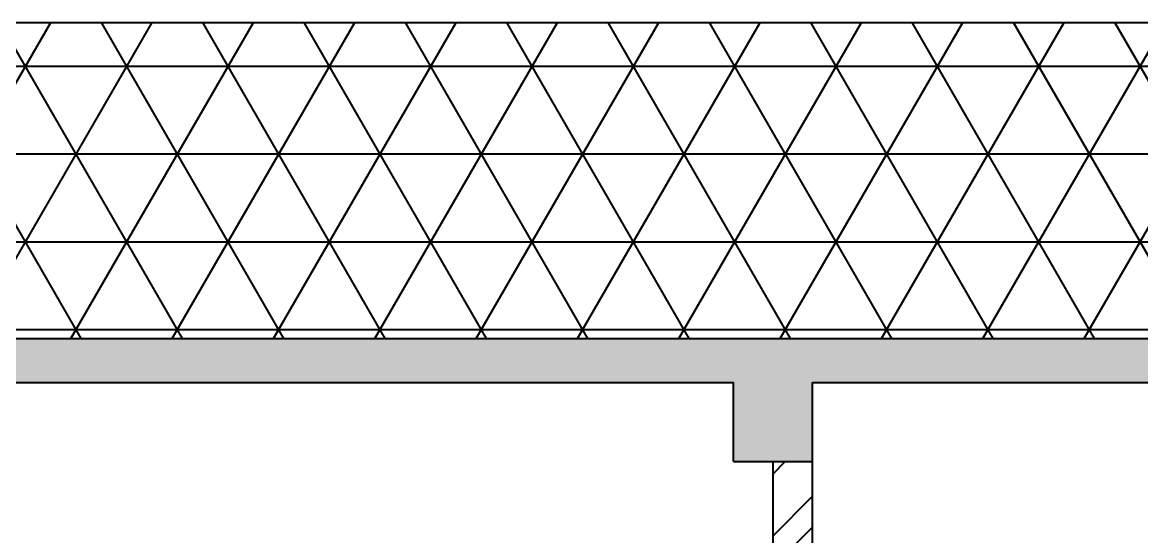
# Model space of a CAD drawing. Header units: inches. Extents: x 141029 to 166402, y -23568 to -18036.
# Drawn here: x 151856.1 to 151983.6, y -22199.6 to -22141.1 of the extents above; entities that cross this region are included whole.
import ezdxf

# ---------------------------------------------------------------- set-up
doc = ezdxf.new("R2010")
doc.units = ezdxf.units.IN
doc.header["$LTSCALE"] = 0.5
doc.header["$MEASUREMENT"] = 0
doc.linetypes.add('CENTER', pattern=[2, 1.25, -0.25, 0.25, -0.25])
for name, color, linetype, lineweight in [('Annotate-Bold.w', 187, 'Continuous', 18), ('Annotations-Bold.w', 177, 'Continuous', 13), ('wall', 1, 'Continuous', 40)]:
    doc.layers.add(name, color=color, linetype=linetype, lineweight=lineweight)

msp = doc.modelspace()

# ---------------------------------------------------------------- hatches: boundary and pattern name
at = {"layer": 'Annotations-Bold.w', "linetype": 'CENTER', "ltscale": 0.3}
h = msp.add_hatch(dxfattribs=at)
h.set_pattern_fill('AR-CONC', color=0, style=0)
h.set_pattern_definition([(50, (-3727.9144, -166.056), (7.17260183, -0.62752135), [0.75, -8.25]), (355, (-3727.9144, -166.056), (-1.38751334, 7.52192134), [0.6, -6.6]), (100.4514, (-3727.317, -166.108), (5.78509382, 6.89439542), [0.6374019, -7.01142112]), (46.1842, (-3727.9144, -164.056), (10.6724105, -1.65519014), [1.125, -12.375]), (96.6356, (-3727.025, -164.194), (9.34662706, 9.7411787), [0.9561029, -10.51713]), (351.1842, (-3727.914, -164.056), (9.34661945, 9.741186), [0.9, -9.9]), (21, (-3726.9144, -164.556), (5.96907052, -4.0261889), [0.75, -8.25]), (326, (-3726.9144, -164.556), (2.43315332, 7.25150045), [0.6, -6.6]), (71.4514, (-3726.417, -164.8915), (8.4022263, 3.22530497), [0.6374019, -7.01142112]), (37.5, (-3727.9144, -166.056), (0.121598553, 3.32893854), [0, -6.52, 0, -6.7, 0, -6.625]), (7.5, (-3727.9144, -166.056), (2.630695374, 3.94411712), [0, -3.82, 0, -6.37, 0, -2.525]), (327.5, (-3730.1444, -166.056), (5.33822436, -0.225548717), [0, -2.5, 0, -7.8, 0, -10.35]), (317.5, (-3731.1444, -166.056), (5.8318617, 1.00104982), [0, -3.25, 0, -5.18, 0, -7.35])])
h.paths.add_polyline_path([(151937.13, -22182.07), (151937.13, -22191.07), (151946.13, -22191.07), (151946.13, -22182.07), (152065.13, -22182.07), (152065.13, -22191.07), (152074.13, -22191.07), (152074.13, -22182.07), (152107.13, -22182.07), (152107.13, -22177.07), (151785.13, -22177.07), (151785.13, -22182.07), (151806.13, -22182.07), (151806.13, -22191.07), (151815.13, -22191.07), (151815.13, -22182.07)])
at = {"layer": 'wall'}
h = msp.add_hatch(dxfattribs=at)
h.set_pattern_fill('NET3', color=256, scale=80, style=0)
h.set_pattern_definition([(0, (-3727.914, -166.056), (0, 10), []), (60, (-3727.914, -166.056), (-8.66025404, 5), []), (120, (-3727.914, -166.056), (-8.66025404, -5), [])])
h.paths.add_polyline_path([(151785.13, -22141.07), (151785.13, -22177.07), (152107.13, -22177.07), (152107.13, -22141.07)])
h = msp.add_hatch(dxfattribs=at)
h.set_pattern_fill('ANSI32', color=256, scale=20, style=0)
h.set_pattern_definition([(45, (-3727.9144, -166.056), (-5.30330086, 5.30330086), []), (45, (-3724.379, -166.056), (-5.30330086, 5.30330086), [])])
h.paths.add_polyline_path([(151941.63, -22393.07), (151946.13, -22393.07), (151946.13, -22299.07), (151941.63, -22299.07)])
h.paths.add_polyline_path([(151946.13, -22407.07), (151941.63, -22407.07), (151941.63, -22501.07), (151946.13, -22501.07)])
h.paths.add_polyline_path([(151941.63, -22201.17), (151946.13, -22201.17), (151946.13, -22191.07), (151941.63, -22191.07)])

# ---------------------------------------------------------------- linework, layer by layer
at = {"layer": 'Annotate-Bold.w', "linetype": 'CENTER', "ltscale": 0.01}
msp.add_line((151728.56, -22177.07), (152117.32, -22177.07), dxfattribs=at)
at = {"layer": 'wall'}
for p, q in [((151785.13, -22141.07), (152107.13, -22141.07)), ((151785.13, -22177.07), (152107.13, -22177.07)), ((151815.13, -22182.07), (151937.13, -22182.07)), ((151937.13, -22191.07), (151937.13, -22182.07)), ((151946.13, -22285.07), (151946.13, -22182.07)), ((151946.13, -22285.07), (151946.13, -22182.07)), ((151946.13, -22285.07), (151946.13, -22182.07)), ((151946.13, -22285.07), (151946.13, -22182.07)), ((151946.13, -22182.07), (152065.13, -22182.07)), ((151937.13, -22191.07), (151946.13, -22191.07)), ((151941.63, -22285.07), (151941.63, -22191.07))]:
    msp.add_line(p, q, dxfattribs=at)

doc.saveas('drawing.dxf')
